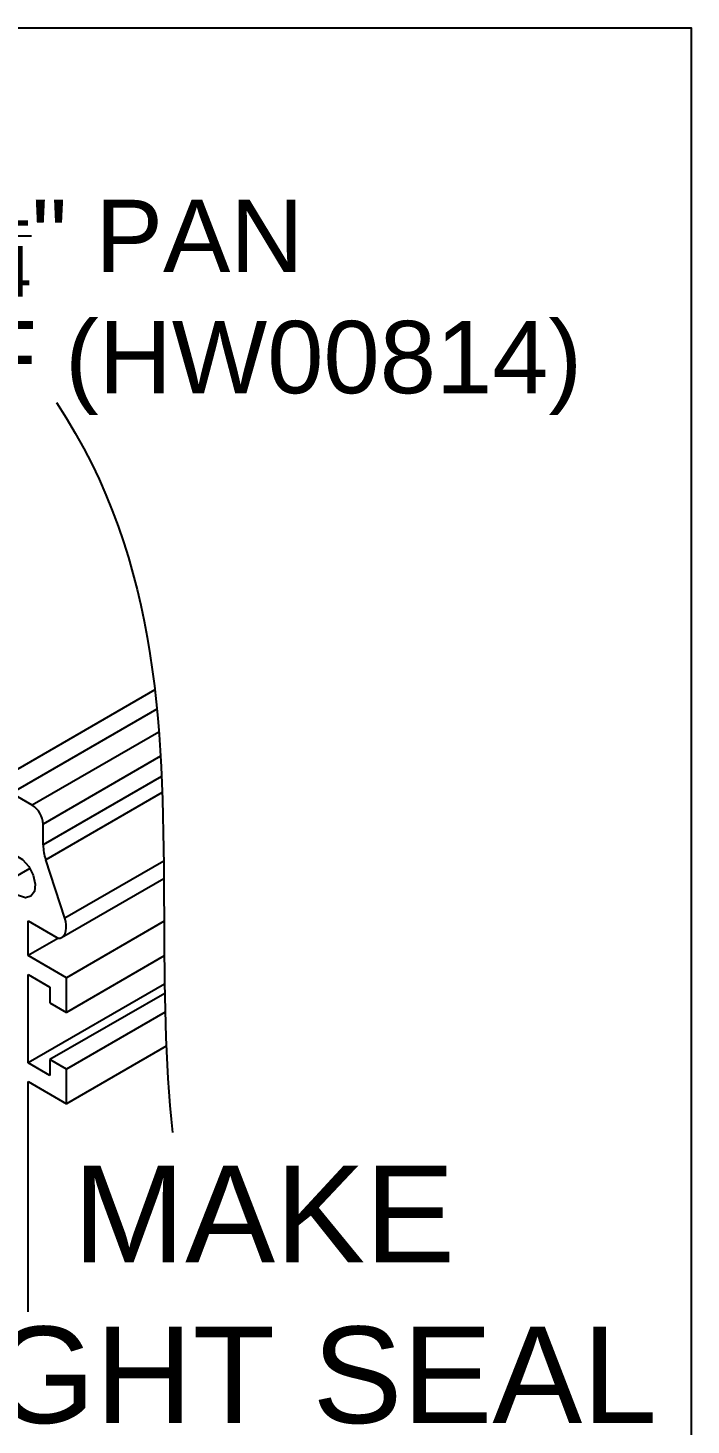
# Model space of a CAD drawing. Extents: x -0.92 to 7.46, y -5.99 to 0.
# Drawn here: x 5.122 to 6.84, y -3.62 to 0 of the extents above; entities that cross this region are included whole.
import ezdxf
from ezdxf import colors
from ezdxf.entities.mleader import LeaderData, LeaderLine
from ezdxf.math import Vec2, Vec3

# ---------------------------------------------------------------- set-up
doc = ezdxf.new("R2010")
doc.units = 0
doc.header["$LTSCALE"] = 0.5
doc.header["$MEASUREMENT"] = 0
for name, color, linetype in [('Dimension', 10, 'CONTINUOUS'), ('FAB DWG', 221, 'CONTINUOUS'), ('Housing', 150, 'CONTINUOUS')]:
    doc.layers.add(name, color=color, linetype=linetype)
doc.layers.add('Text-Unprinted', color=131, linetype='CONTINUOUS', plot=False)
doc.styles.add('LSAD_Standard', font='arial.ttf')

msp = doc.modelspace()

# ---------------------------------------------------------------- linework, layer by layer
at = {"layer": 'Dimension', "transparency": 16777216}
msp.add_open_spline([(5.1967, -0.9707), (5.4714, -1.3893), (5.4738, -2.0325), (5.4762, -2.6756), (5.4968, -2.8623)], degree=3, knots=[0.4290885, 0.4290885, 0.4290885, 0.4290885, 1, 1.238159, 1.238159, 1.238159, 1.238159], dxfattribs=at)
at = {"layer": 'Housing', "linetype": 'Continuous', "lineweight": 25, "transparency": 16777216}
for p, q in [((5.451, -1.7154), (5.0797, -1.9299)), ((5.4563, -1.7654), (5.0797, -1.9829)), ((5.4615, -1.8245), (5.1334, -2.014)), ((5.4658, -1.8873), (5.1617, -2.0629)), ((5.4685, -1.9398), (5.1617, -2.117)), ((5.1334, -2.014), (5.0797, -1.9829)), ((5.4702, -1.981), (5.1683, -2.1553)), ((5.1617, -2.117), (5.1617, -2.0629)), ((5.2178, -2.3065), (5.1683, -2.1553)), ((5.474, -2.1586), (5.2178, -2.3065)), ((5.1277, -2.178), (5.0663, -2.2135)), ((5.2094, -2.357), (5.4744, -2.2039)), ((5.1228, -2.314), (5.1972, -2.357)), ((5.1228, -2.4038), (5.1228, -2.314)), ((5.4749, -2.3148), (5.2218, -2.4609)), ((5.2011, -2.3586), (5.1228, -2.4038)), ((5.2218, -2.4609), (5.1228, -2.4038)), ((5.4753, -2.4043), (5.2218, -2.5507)), ((5.1228, -2.4527), (5.1794, -2.4854)), ((5.1228, -2.6813), (5.1228, -2.4527)), ((5.2218, -2.5507), (5.2218, -2.4609)), ((5.4761, -2.4773), (5.1228, -2.6813)), ((5.1794, -2.4854), (5.1794, -2.5262)), ((5.4765, -2.5016), (5.1794, -2.6732)), ((5.1794, -2.5262), (5.2218, -2.5507)), ((5.4775, -2.55), (5.2218, -2.6977)), ((5.4804, -2.6381), (5.2218, -2.7875)), ((5.1794, -2.6732), (5.1794, -2.714)), ((5.2218, -2.6977), (5.1794, -2.6732)), ((5.1794, -2.714), (5.1228, -2.6813)), ((5.2218, -2.7875), (5.2218, -2.6977)), ((5.1228, -2.7303), (5.2218, -2.7875)), ((5.1228, -3.3269), (5.1228, -2.7303))]:
    msp.add_line(p, q, dxfattribs=at)
at = {"layer": 'Housing', "linetype": 'Continuous', "lineweight": 25, "transparency": 16777216, "flags": 128}
for points in [[(5.0616, -2.1492), (5.0742, -2.1419), (5.0908, -2.1439), (5.1086, -2.155), (5.1246, -2.1732), (5.1362, -2.1956), (5.1414, -2.2183), (5.1393, -2.2375), (5.1302, -2.25), (5.1158, -2.2537), (5.0983, -2.248), (5.0809, -2.2338), (5.0663, -2.2135)], [(5.2062, -2.3584), (5.2112, -2.3557), (5.2154, -2.3517), (5.2186, -2.3463), (5.2207, -2.3398), (5.2217, -2.3324), (5.2216, -2.3242), (5.2203, -2.3155), (5.2178, -2.3065)]]:
    msp.add_lwpolyline(points, dxfattribs=at)
at = {"layer": 'Housing', "linetype": 'Continuous', "lineweight": 25, "transparency": 16777216}
for centre, radius, start, end in [((5.1003, -2.0657), 0.0615, 2.6115, 57.3885), ((5.2863, -2.1152), 0.1246, 180.8311, 198.783), ((5.2033, -2.348), 0.0108, 235.7704, 285.3219)]:
    msp.add_arc(centre, radius, start, end, dxfattribs=at)
at = {"layer": 'Text-Unprinted', "ltscale": 0.5, "transparency": 16777216}
msp.add_lwpolyline([(0, 0), (6.8397, 0), (6.8397, -5.992), (0, -5.992)], close=True, dxfattribs=at)

# ---------------------------------------------------------------- texts
at = {"layer": 'FAB DWG', "transparency": 16777216, "insert": (5.7335, -3.2833), "char_height": 0.25, "attachment_point": 5, "style": 'LSAD_Standard'}
msp.add_mtext_dynamic_manual_height_columns('\\A1;MAKE TIGHT SEAL', width=2.034107, gutter_width=16.875, heights=[0], dxfattribs=at)

# ---------------------------------------------------------------- leaders
at = {"layer": 'FAB DWG', "ltscale": 0.5, "transparency": 16777216}
ml = msp.add_multileader_mtext('Standard', dxfattribs=at)
ml.set_content('\\A1;8-32 x {\\H0.7x;\\S1/4;}" PAN\\PTYPE F (HW00814)', color=256, style='LSAD_Standard')
ml.set_leader_properties()
ml.build(insert=Vec2(0, 0))
ml.multileader.update_dxf_attribs({"text_left_attachment_type": 2, "dogleg_length": 0.36, "arrow_head_size": 0.1875})
ctx = ml.context
ctx.base_point, ctx.char_height, ctx.arrow_head_size, ctx.landing_gap_size, ctx.plane_origin = Vec3(4.139, -0.689), 0.1875, 0.1875, 0.09, Vec3(2.9108, 15.4828)
ctx.left_attachment = 2
notes = []
notes.append((ctx, [(0, (1, 1, 0), (3.8618, -0.689), (1, 0), 0.2772, [(1, [(4.0009, -1.9052)], 0, [])])]))
ctx.mtext.insert, ctx.mtext.width, ctx.mtext.defined_height, ctx.mtext.flow_direction = Vec3(4.229, -0.3815), 2.348115, 0.5892, 5
for ctx, leaders in notes:
    for number, flags, end, landing, length, lines in leaders:
        leader = LeaderData()
        leader.index, (leader.has_last_leader_line, leader.has_dogleg_vector, leader.attachment_direction) = number, flags
        leader.last_leader_point, leader.dogleg_vector, leader.dogleg_length = Vec3(end), Vec3(landing), length
        for number, points, colour, breaks in lines:
            line = LeaderLine()
            line.index, line.vertices, line.color, line.breaks = number, Vec3.list(points), colors.encode_raw_color(colour), breaks
            leader.lines.append(line)
        ctx.leaders.append(leader)

doc.saveas('drawing.dxf')
